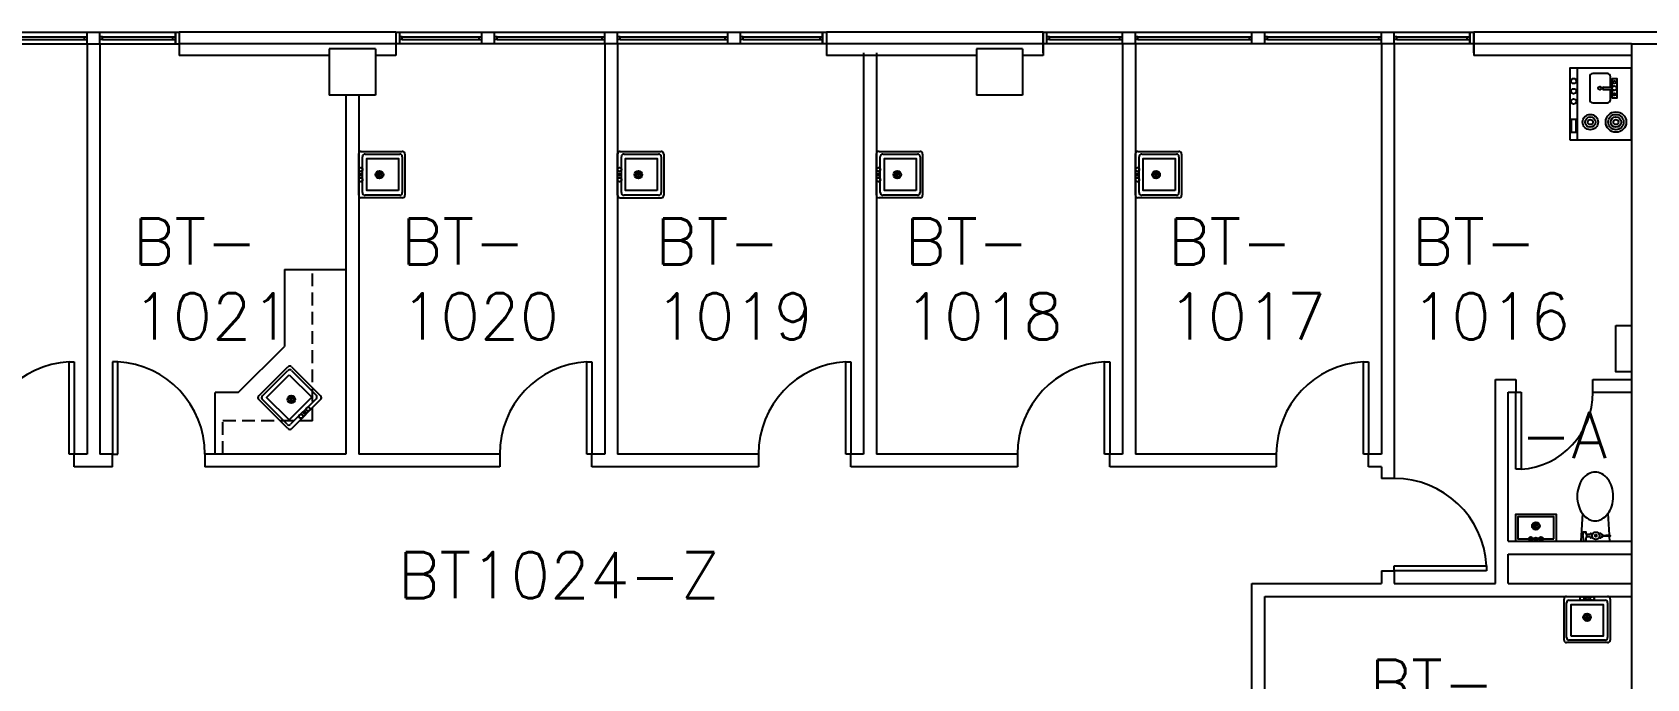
# Model space of a CAD drawing. Extents: x 2808 to 7225, y 18128 to 20366.
# Drawn here: x 6230 to 6860, y 19585 to 19837 of the extents above; entities that cross this region are included whole.
import ezdxf

# ---------------------------------------------------------------- set-up
doc = ezdxf.new("R2010")
doc.units = 0
doc.header["$MEASUREMENT"] = 0
doc.linetypes.add('HIDDEN', pattern=[0.375, 0.25, -0.125])
doc.layers.get('0').update_dxf_attribs({"linetype": 'CONTINUOUS'})
for name, color, linetype in [('ARDOOR', 7, 'CONTINUOUS'), ('ARROOMNO', 4, 'CONTINUOUS'), ('ARWALL', 7, 'CONTINUOUS'), ('COL', 14, 'CONTINUOUS'), ('EXWALL', 8, 'CONTINUOUS'), ('EXWINDOW', 8, 'CONTINUOUS'), ('MILL', 1, 'CONTINUOUS'), ('MPFIXTURE', 3, 'CONTINUOUS')]:
    doc.layers.add(name, color=color, linetype=linetype)
doc.styles.add('ROMANS', font='romans.shx', dxfattribs={"height": 18})

# ---------------------------------------------------------------- blocks, each defined once
blk = doc.blocks.new('PSYWC1P')
at = {"linetype": 'CONTINUOUS'}
for p, q in [((10.79, 4.96), (0, 5.58)), ((0.75, 4.61), (0, 4.61)), ((0.75, 3.6), (0, 3.6)), ((1.3, 4.67), (0.81, 4.67)), ((0.81, 3.54), (1.3, 3.54)), ((2.65, 1.27), (2.65, 1.13)), ((1.83, -5.48), (0, -5.58)), ((10.79, -4.96), (2.48, -5.44))]:
    blk.add_line(p, q, dxfattribs=at)
for p, q in [((1.31, 1.81), (1.31, 1.59)), ((1.69, 1.87), (1.37, 1.87)), ((1.37, 1.53), (1.69, 1.53)), ((1.69, 1.87), (1.69, 3.38)), ((1.69, 1.52), (1.69, 1.53)), ((1.69, 1.13), (1.69, 1.53)), ((2.65, 1.87), (2.65, 3.38)), ((2.98, 1.87), (2.65, 1.87)), ((2.65, 1.52), (2.65, 1.53)), ((2.65, 1.12), (2.65, 1.53)), ((2.65, 1.53), (2.98, 1.53)), ((3.54, 4.67), (3.04, 4.67)), ((3.04, 3.54), (3.54, 3.54)), ((3.04, 1.59), (3.04, 1.81)), ((3.6, 3.6), (3.6, 4.61)), ((1.3, -1.88), (1.3, -2.1)), ((1.6, -1.82), (1.36, -1.82)), ((1.36, -2.16), (1.6, -2.16)), ((1.6, -1.82), (1.6, -1.57)), ((2.73, -1.57), (2.73, -1.82)), ((2.97, -1.82), (2.73, -1.82)), ((2.73, -2.16), (2.97, -2.16)), ((3.03, -2.1), (3.03, -1.88))]:
    blk.add_line(p, q)
at = {"linetype": 'CONTINUOUS', "flags": 128}
blk.add_lwpolyline([(17.51, -7.01, 0.074368), (21.25, -6.45, 0.085026), (24.22, -4.96, 0.106278), (26.33, -2.56, 0.128465), (27, 0, 0.128465), (26.33, 2.57, 0.106278), (24.22, 4.96, 0.085026), (21.25, 6.45, 0.074368), (17.51, 7.02, 0.074368), (13.76, 6.45, 0.085026), (10.79, 4.96, 0.106278), (8.68, 2.57, 0.128465), (8.01, 0, 0.128465), (8.68, -2.56, 0.106278), (10.79, -4.96, 0.085026), (13.76, -6.45, 0.074368)], format="xyb", close=True, dxfattribs=at)
at = {"linetype": 'CONTINUOUS'}
for points in [[(3.04, 4.67, 0.025815), (2.97, 4.72, 0.069134), (2.63, 4.85, 0.055334), (2.17, 4.9, 0.055334), (1.72, 4.85, 0.069134), (1.37, 4.72, 0.025815), (1.3, 4.67, 0.164444)], [(1.3, 3.54, 0.025815), (1.37, 3.5, 0.069134), (1.72, 3.37, 0.055334), (2.17, 3.32, 0.055334)], [(2.17, 3.32, 0.055334), (2.63, 3.37, 0.069134), (2.97, 3.5, 0.024315), (3.04, 3.54, 0.190567)]]:
    blk.add_lwpolyline(points, format="xyb", dxfattribs=at)
blk.add_lwpolyline([(2.59, -0.24), (2.38, 0.12), (1.96, 0.12), (1.75, -0.24), (1.96, -0.61), (2.38, -0.61)], close=True, dxfattribs=at)
for points in [[(2.73, -2.16), (2.73, -2.65, -0.414214), (2.67, -2.71), (1.66, -2.71, -0.414214), (1.6, -2.65), (1.6, -2.16)], [(2.32, -2.71), (2.49, -5.49, -1.015015), (1.83, -5.48), (1.99, -2.71)]]:
    blk.add_lwpolyline(points, format="xyb")
blk.add_circle((2.17, -0.24), 1.45, dxfattribs=at)
for centre, start, end in [((0.81, 4.61), 90, 180), ((0.81, 3.6), 180, 270)]:
    blk.add_arc(centre, 0.0602, start, end, dxfattribs=at)
for centre, start, end in [((1.37, 1.81), 90, 180), ((1.37, 1.59), 180, 270), ((2.98, 1.81), 0, 90), ((2.98, 1.59), 270, 0), ((3.54, 4.61), 0, 90), ((3.54, 3.6), 270, 0), ((1.36, -1.88), 90, 180), ((1.36, -2.1), 180, 270), ((2.97, -1.88), 0, 90), ((2.97, -2.1), 270, 0)]:
    blk.add_arc(centre, 0.0602, start, end)
blk = doc.blocks.new('COL2')
for p, q in [((-0.5, -0.5), (-0.5, 0.5)), ((-0.5, 0.5), (0.5, 0.5)), ((0.5, -0.5), (0.5, 0.5)), ((-0.5, -0.5), (0.5, -0.5))]:
    blk.add_line(p, q)
blk = doc.blocks.new('A$C4F6D5F99')
at = {"layer": 'MPFIXTURE'}
for p, q in [((1, 18), (17, 18)), ((8.89, 9), (10.89, 9)), ((9.89, 10), (9.89, 8))]:
    blk.add_line(p, q, dxfattribs=at)
for points in [[(0, 1), (0, 17)], [(1, 2), (1, 16)], [(2, 17), (15.5, 17)], [(16.5, 16), (16.5, 2)], [(18, 17), (18, 0.75)], [(15.5, 1), (2, 1)], [(17, 0), (1, 0)]]:
    blk.add_lwpolyline(points, dxfattribs=at)
blk.add_lwpolyline([(2.5, 15.24), (14.89, 15.24), (14.89, 2.73), (2.5, 2.73)], close=True, dxfattribs=at)
for radius in [1.5, 1]:
    blk.add_circle((9.89, 9), radius, dxfattribs=at)
at = {"layer": 'MPFIXTURE', "linetype": 'CONTINUOUS'}
for centre, radius in [((17.21, 11), 0.75), ((17.21, 7), 0.75), ((17.21, 9), 0.5)]:
    blk.add_circle(centre, radius, dxfattribs=at)
at = {"layer": 'MPFIXTURE'}
for centre, start, end in [((0.87, 17.12), 81.8699, 188.1301), ((1.87, 16.12), 81.8699, 188.1301), ((15.63, 16.12), 351.8699, 98.1301), ((17.12, 17.12), 351.8699, 98.1301), ((0.87, 0.87), 171.8699, 278.1301), ((1.87, 1.87), 171.8699, 278.1301), ((15.63, 1.87), 261.8699, 8.1301), ((17.12, 0.87), 261.8699, 8.1301)]:
    blk.add_arc(centre, 0.884, start, end, dxfattribs=at)
blk = doc.blocks.new('A$C71AC319E')
at = {"layer": 'MPFIXTURE'}
for p, q in [((9.11, 9), (7.11, 9)), ((8.11, 8), (8.11, 10))]:
    blk.add_line(p, q, dxfattribs=at)
for points in [[(0, 1), (0, 17.25)], [(1, 18), (17, 18)], [(1.5, 2), (1.5, 16)], [(2.5, 17), (16, 17)], [(17, 16), (17, 2)], [(18, 17), (18, 1)], [(16, 1), (2.5, 1)], [(17, 0), (1, 0)]]:
    blk.add_lwpolyline(points, dxfattribs=at)
blk.add_lwpolyline([(15.5, 2.76), (3.11, 2.76), (3.11, 15.27), (15.5, 15.27)], close=True, dxfattribs=at)
at = {"layer": 'MPFIXTURE', "linetype": 'CONTINUOUS'}
for centre, radius in [((0.79, 11), 0.75), ((0.79, 7), 0.75), ((0.79, 9), 0.5)]:
    blk.add_circle(centre, radius, dxfattribs=at)
at = {"layer": 'MPFIXTURE'}
for radius in [1.5, 1]:
    blk.add_circle((8.11, 9), radius, dxfattribs=at)
for centre, start, end in [((0.87, 17.12), 81.8699, 188.1301), ((2.37, 16.12), 81.8699, 188.1301), ((16.12, 16.12), 351.8699, 98.1301), ((17.12, 17.12), 351.8699, 98.1301), ((0.87, 0.87), 171.8699, 278.1301), ((2.37, 1.87), 171.8699, 278.1301), ((16.12, 1.87), 261.8699, 8.1301), ((17.12, 0.87), 261.8699, 8.1301)]:
    blk.add_arc(centre, 0.884, start, end, dxfattribs=at)
blk = doc.blocks.new('A$C15742C5E')
at = {"layer": 'MPFIXTURE'}
for p, q in [((9.11, 9), (7.11, 9)), ((8.11, 8), (8.11, 10)), ((1, 0), (17, 0))]:
    blk.add_line(p, q, dxfattribs=at)
for points in [[(0, 1), (0, 17.25)], [(1, 18), (17, 18)], [(1.5, 2), (1.5, 16)], [(2.5, 17), (16, 17)], [(17, 16), (17, 2)], [(18, 17), (18, 1)], [(16, 1), (2.5, 1)]]:
    blk.add_lwpolyline(points, dxfattribs=at)
blk.add_lwpolyline([(15.5, 2.76), (3.11, 2.76), (3.11, 15.27), (15.5, 15.27)], close=True, dxfattribs=at)
at = {"layer": 'MPFIXTURE', "linetype": 'CONTINUOUS'}
for centre, radius in [((0.79, 11), 0.75), ((0.79, 7), 0.75), ((0.79, 9), 0.5)]:
    blk.add_circle(centre, radius, dxfattribs=at)
at = {"layer": 'MPFIXTURE'}
for radius in [1.5, 1]:
    blk.add_circle((8.11, 9), radius, dxfattribs=at)
for centre, start, end in [((0.88, 17.13), 81.8699, 188.1301), ((2.38, 16.13), 81.8699, 188.1301), ((16.13, 16.13), 351.8699, 98.1301), ((17.13, 17.13), 351.8699, 98.1301), ((0.88, 0.88), 171.8699, 278.1301), ((2.38, 1.88), 171.8699, 278.1301), ((16.13, 1.88), 261.8699, 8.1301), ((17.13, 0.88), 261.8699, 8.1301)]:
    blk.add_arc(centre, 0.884, start, end, dxfattribs=at)
blk = doc.blocks.new('A$C58111C93')
at = {"layer": 'MPFIXTURE'}
for p, q in [((9.11, 9), (7.11, 9)), ((8.11, 8), (8.11, 10))]:
    blk.add_line(p, q, dxfattribs=at)
for points in [[(0, 1), (0, 17.25)], [(1, 18), (17, 18)], [(1.5, 2), (1.5, 16)], [(2.5, 17), (16, 17)], [(17, 16), (17, 2)], [(18, 17), (18, 1)], [(16, 1), (2.5, 1)], [(17, 0), (1, 0)]]:
    blk.add_lwpolyline(points, dxfattribs=at)
blk.add_lwpolyline([(15.5, 2.76), (3.11, 2.76), (3.11, 15.27), (15.5, 15.27)], close=True, dxfattribs=at)
at = {"layer": 'MPFIXTURE', "linetype": 'CONTINUOUS'}
for centre, radius in [((0.79, 11), 0.75), ((0.79, 7), 0.75), ((0.79, 9), 0.5)]:
    blk.add_circle(centre, radius, dxfattribs=at)
at = {"layer": 'MPFIXTURE'}
for radius in [1.5, 1]:
    blk.add_circle((8.11, 9), radius, dxfattribs=at)
for centre, start, end in [((0.87, 17.12), 81.8699, 188.1301), ((2.37, 16.12), 81.8699, 188.1301), ((16.12, 16.12), 351.8699, 98.1301), ((17.12, 17.12), 351.8699, 98.1301), ((0.87, 0.87), 171.8699, 278.1301), ((2.37, 1.87), 171.8699, 278.1301), ((16.12, 1.87), 261.8699, 8.1301), ((17.12, 0.87), 261.8699, 8.1301)]:
    blk.add_arc(centre, 0.884, start, end, dxfattribs=at)
blk = doc.blocks.new('A$C6D6B003B')
at = {"layer": 'MPFIXTURE'}
for p, q in [((9.11, 9), (7.11, 9)), ((8.11, 8), (8.11, 10))]:
    blk.add_line(p, q, dxfattribs=at)
for points in [[(0, 1), (0, 17.25)], [(1, 18), (17, 18)], [(1.5, 2), (1.5, 16)], [(2.5, 17), (16, 17)], [(17, 16), (17, 2)], [(18, 17), (18, 1)], [(16, 1), (2.5, 1)], [(17, 0), (1, 0)]]:
    blk.add_lwpolyline(points, dxfattribs=at)
blk.add_lwpolyline([(15.5, 2.76), (3.11, 2.76), (3.11, 15.27), (15.5, 15.27)], close=True, dxfattribs=at)
at = {"layer": 'MPFIXTURE', "linetype": 'CONTINUOUS'}
for centre, radius in [((0.79, 11), 0.75), ((0.79, 7), 0.75), ((0.79, 9), 0.5)]:
    blk.add_circle(centre, radius, dxfattribs=at)
at = {"layer": 'MPFIXTURE'}
for radius in [1.5, 1]:
    blk.add_circle((8.11, 9), radius, dxfattribs=at)
for centre, start, end in [((0.87, 17.12), 81.8699, 188.1301), ((2.37, 16.12), 81.8699, 188.1301), ((16.12, 16.12), 351.8699, 98.1301), ((17.12, 17.12), 351.8699, 98.1301), ((0.87, 0.87), 171.8699, 278.1301), ((2.37, 1.87), 171.8699, 278.1301), ((16.12, 1.87), 261.8699, 8.1301), ((17.12, 0.87), 261.8699, 8.1301)]:
    blk.add_arc(centre, 0.884, start, end, dxfattribs=at)
blk = doc.blocks.new('A$C56720BC7')
at = {"layer": 'MPFIXTURE'}
blk.add_line((3, 0), (3, 28), dxfattribs=at)
at = {"layer": 'MPFIXTURE', "linetype": 'CONTINUOUS'}
for p, q in [((13.16, 20.65), (16.58, 20.65)), ((13.16, 19.75), (16.58, 19.75))]:
    blk.add_line(p, q, dxfattribs=at)
at = {"layer": 'MPFIXTURE'}
for points in [[(0, 0), (24, 0), (24, 28), (0, 28)], [(0.5, 3), (2.5, 3), (2.5, 8), (0.5, 8)]]:
    blk.add_lwpolyline(points, close=True, dxfattribs=at)
at = {"layer": 'MPFIXTURE', "linetype": 'CONTINUOUS'}
for points in [[(14.66, 25.9), (8.96, 25.9)], [(7.76, 24.7), (7.76, 15.7)], [(15.86, 20.65), (15.86, 24.7)], [(15.86, 15.7), (15.86, 19.75)], [(18.51, 20.3), (18.51, 23.9), (16.46, 23.9), (16.46, 20.65)], [(16.46, 19.75), (16.46, 16.5), (18.51, 16.5), (18.51, 20.3)], [(8.96, 14.5), (14.66, 14.5)]]:
    blk.add_lwpolyline(points, dxfattribs=at)
at = {"layer": 'MPFIXTURE'}
for centre, radius in [((1.5, 23), 1), ((1.5, 19), 1), ((1.5, 15), 1), ((8, 7), 3), ((8, 7), 2), ((8, 7), 1), ((18, 7), 4), ((18, 7), 3), ((18, 7), 2), ((18, 7), 1)]:
    blk.add_circle(centre, radius, dxfattribs=at)
at = {"layer": 'MPFIXTURE', "linetype": 'CONTINUOUS'}
for centre, radius in [((11.66, 20.2), 0.6), ((17.36, 20.2), 0.9), ((17.46, 22.55), 0.5), ((17.46, 17.8), 0.5)]:
    blk.add_circle(centre, radius, dxfattribs=at)
for centre, radius, start, end in [((9.03, 24.62), 1.28, 93.3665, 176.6335), ((14.58, 24.62), 1.28, 3.36646, 86.63354), ((13.16, 20.2), 0.45, 90, 270), ((9.03, 15.77), 1.28, 183.3665, 266.6335), ((14.58, 15.77), 1.28, 273.3665, 356.63354)]:
    blk.add_arc(centre, radius, start, end, dxfattribs=at)
blk = doc.blocks.new('A$C581231C2')
at = {"layer": 'MPFIXTURE'}
for p, q in [((8, 5), (8, 7)), ((9, 6), (7, 6))]:
    blk.add_line(p, q, dxfattribs=at)
for points in [[(16, 0), (16, 10.5), (0, 10.5), (0, 0)], [(15, 1), (15, 9.5), (1, 9.5), (1, 1)]]:
    blk.add_lwpolyline(points, close=True, dxfattribs=at)
for radius in [1.5, 1]:
    blk.add_circle((8, 6), radius, dxfattribs=at)
at = {"layer": 'MPFIXTURE', "linetype": 'CONTINUOUS'}
for centre, radius in [((6, 0.99), 0.75), ((8, 0.99), 0.5), ((10, 0.99), 0.75)]:
    blk.add_circle(centre, radius, dxfattribs=at)
blk = doc.blocks.new('A$C502D36D7')
at = {"layer": 'MPFIXTURE'}
for p, q in [((9.11, 9), (7.11, 9)), ((8.11, 8), (8.11, 10))]:
    blk.add_line(p, q, dxfattribs=at)
for points in [[(0, 1), (0, 17.25)], [(1, 18), (17, 18)], [(1.5, 2), (1.5, 16)], [(2.5, 17), (16, 17)], [(17, 16), (17, 2)], [(18, 17), (18, 1)], [(16, 1), (2.5, 1)], [(17, 0), (1, 0)]]:
    blk.add_lwpolyline(points, dxfattribs=at)
blk.add_lwpolyline([(15.5, 2.76), (3.11, 2.76), (3.11, 15.27), (15.5, 15.27)], close=True, dxfattribs=at)
at = {"layer": 'MPFIXTURE', "linetype": 'CONTINUOUS'}
for centre, radius in [((0.79, 11), 0.75), ((0.79, 7), 0.75), ((0.79, 9), 0.5)]:
    blk.add_circle(centre, radius, dxfattribs=at)
at = {"layer": 'MPFIXTURE'}
for radius in [1.5, 1]:
    blk.add_circle((8.11, 9), radius, dxfattribs=at)
for centre, start, end in [((0.87, 17.12), 81.8699, 188.1301), ((2.38, 16.12), 81.8699, 188.1301), ((16.12, 16.12), 351.8699, 98.1301), ((17.12, 17.12), 351.8699, 98.1301), ((0.87, 0.87), 171.8699, 278.1301), ((2.38, 1.87), 171.8699, 278.1301), ((16.12, 1.87), 261.8699, 8.1301), ((17.12, 0.87), 261.8699, 8.1301)]:
    blk.add_arc(centre, 0.884, start, end, dxfattribs=at)
blk = doc.blocks.new('A$C7C0D70C8')
at = {"layer": 'ARDOOR'}
for p, q in [((34, 0), (34, 36)), ((34, 36), (36, 36)), ((34, 0), (34, 36)), ((36, 36), (36, 0)), ((36, 0), (34, 0))]:
    blk.add_line(p, q, dxfattribs=at)
blk.add_arc((36, 0.06), 36, 93.18467, 180.08848, dxfattribs=at)
blk = doc.blocks.new('A$C11A34D1B')
at = {"layer": 'ARDOOR'}
for p, q in [((2, 36), (0, 36)), ((0, 36), (0, 0)), ((2, 0), (2, 36)), ((0, 0), (2, 0))]:
    blk.add_line(p, q, dxfattribs=at)
blk.add_arc((0, 0.06), 36, 359.91152, 86.81533, dxfattribs=at)
blk = doc.blocks.new('A$C2F0840F2')
at = {"layer": 'ARDOOR'}
for p, q in [((34, 0), (34, 36)), ((34, 36), (36, 36)), ((36, 36), (36, 0)), ((36, 0), (34, 0))]:
    blk.add_line(p, q, dxfattribs=at)
blk.add_arc((36, 0.06), 36, 93.18467, 180.08848, dxfattribs=at)
blk = doc.blocks.new('A$C4613203F')
at = {"layer": 'ARDOOR'}
for p, q in [((34, 0), (34, 36)), ((34, 36), (36, 36)), ((36, 36), (36, 0)), ((36, 0), (34, 0))]:
    blk.add_line(p, q, dxfattribs=at)
blk.add_arc((36, 0.06), 36, 93.18467, 180.08848, dxfattribs=at)
blk = doc.blocks.new('A$C46812115')
at = {"layer": 'ARDOOR'}
for p, q in [((34, 0), (34, 36)), ((34, 36), (36, 36)), ((36, 36), (36, 0)), ((36, 0), (34, 0))]:
    blk.add_line(p, q, dxfattribs=at)
blk.add_arc((36, 0.06), 36, 93.18467, 180.08848, dxfattribs=at)
blk = doc.blocks.new('A$C263A2159')
at = {"layer": 'ARDOOR'}
for p, q in [((34, 0), (34, 36)), ((34, 36), (36, 36)), ((36, 36), (36, 0)), ((36, 0), (34, 0))]:
    blk.add_line(p, q, dxfattribs=at)
blk.add_arc((36, 0.06), 36, 93.18467, 180.08848, dxfattribs=at)
blk = doc.blocks.new('A$C74C23EE9')
at = {"layer": 'ARDOOR'}
for p, q in [((0, 0), (0, 30)), ((0, 30), (2, 30)), ((2, 30), (2, 0)), ((2, 0), (0, 0))]:
    blk.add_line(p, q, dxfattribs=at)
blk.add_arc((0, 29.93), 30, 273.82241, 0.12746, dxfattribs=at)
blk = doc.blocks.new('A$C1B417E04')
at = {"layer": 'ARDOOR'}
for p, q in [((0, 2), (36, 2)), ((0, 0), (0, 2)), ((36, 2), (36, 0)), ((36, 0), (0, 0))]:
    blk.add_line(p, q, dxfattribs=at)
blk.add_arc((0.06, 0), 36, 3.18467, 90.08848, dxfattribs=at)

msp = doc.modelspace()

# ---------------------------------------------------------------- linework, layer by layer
at = {"layer": 'ARWALL'}
for p, q in [((6251.47, 19832.21), (6251.47, 19672.21)), ((6256.47, 19832.21), (6256.47, 19672.21)), ((6453.47, 19832.21), (6453.47, 19672.21)), ((6458.47, 19832.21), (6458.47, 19672.21)), ((6554.47, 19828.71), (6554.47, 19672.21)), ((6559.47, 19828.71), (6559.47, 19672.21)), ((6655.47, 19832.21), (6655.47, 19672.21)), ((6660.47, 19832.21), (6660.47, 19672.21)), ((6756.47, 19832.21), (6756.47, 19672.21)), ((6761.47, 19832.21), (6761.47, 19662.71)), ((6352.47, 19812.21), (6352.47, 19672.21)), ((6357.47, 19812.21), (6357.47, 19672.21)), ((6800.97, 19701.33), (6808.97, 19701.33)), ((6800.97, 19621.71), (6800.97, 19701.33)), ((6805.97, 19696.33), (6808.97, 19696.33)), ((6805.97, 19638.21), (6805.97, 19696.33)), ((6808.97, 19701.33), (6808.97, 19696.33)), ((6838.97, 19701.33), (6853.97, 19701.33)), ((6838.97, 19696.33), (6838.97, 19701.33)), ((6838.97, 19696.33), (6853.97, 19696.33)), ((6251.47, 19672.21), (6246.47, 19672.21)), ((6246.47, 19667.21), (6246.47, 19672.21)), ((6261.47, 19672.21), (6256.47, 19672.21)), ((6261.47, 19667.21), (6261.47, 19672.21)), ((6352.47, 19672.21), (6297.47, 19672.21)), ((6297.47, 19672.21), (6297.47, 19667.21)), ((6412.47, 19672.21), (6357.47, 19672.21)), ((6412.47, 19672.21), (6412.47, 19667.21)), ((6453.47, 19672.21), (6448.47, 19672.21)), ((6448.47, 19667.21), (6448.47, 19672.21)), ((6513.47, 19672.21), (6458.47, 19672.21)), ((6513.47, 19672.21), (6513.47, 19667.21)), ((6554.47, 19672.21), (6549.47, 19672.21)), ((6549.47, 19667.21), (6549.47, 19672.21)), ((6614.47, 19672.21), (6559.47, 19672.21)), ((6614.47, 19672.21), (6614.47, 19667.21)), ((6655.47, 19672.21), (6650.47, 19672.21)), ((6650.47, 19667.21), (6650.47, 19672.21)), ((6715.47, 19672.21), (6660.47, 19672.21)), ((6715.47, 19672.21), (6715.47, 19667.21)), ((6756.47, 19672.21), (6751.47, 19672.21)), ((6751.47, 19667.21), (6751.47, 19672.21)), ((6261.47, 19667.21), (6246.47, 19667.21)), ((6412.47, 19667.21), (6297.47, 19667.21)), ((6513.47, 19667.21), (6448.47, 19667.21)), ((6614.47, 19667.21), (6549.47, 19667.21)), ((6715.47, 19667.21), (6650.47, 19667.21)), ((6756.47, 19667.21), (6751.47, 19667.21)), ((6756.47, 19667.21), (6756.47, 19662.71)), ((6761.47, 19662.71), (6756.47, 19662.71)), ((6805.97, 19638.21), (6853.97, 19638.21)), ((6805.97, 19621.71), (6805.97, 19633.21)), ((6805.97, 19633.21), (6853.97, 19633.21)), ((6756.47, 19626.71), (6756.47, 19621.71)), ((6756.47, 19626.71), (6761.47, 19626.71)), ((6761.47, 19626.71), (6761.47, 19621.71)), ((6705.97, 19621.71), (6756.47, 19621.71)), ((6705.97, 19561.71), (6705.97, 19621.71)), ((6761.47, 19621.71), (6800.97, 19621.71)), ((6805.97, 19621.71), (6853.97, 19621.71)), ((6710.97, 19616.71), (6853.97, 19616.71)), ((6710.97, 19561.71), (6710.97, 19616.71))]:
    msp.add_line(p, q, dxfattribs=at)
at = {"layer": 'EXWALL', "linetype": 'CONTINUOUS'}
for p, q in [((6371.97, 19836.71), (6287.47, 19836.71)), ((6624.47, 19836.71), (6539.97, 19836.71)), ((6988.97, 19836.71), (6792.47, 19836.71)), ((6371.97, 19832.21), (6287.47, 19832.21)), ((6345.97, 19827.71), (6287.47, 19827.71)), ((6371.97, 19827.71), (6363.97, 19827.71)), ((6624.47, 19832.21), (6539.97, 19832.21)), ((6598.47, 19827.71), (6539.97, 19827.71)), ((6624.47, 19827.71), (6616.47, 19827.71)), ((6853.97, 19832.21), (6792.47, 19832.21)), ((6853.97, 19827.71), (6792.47, 19827.71)), ((6853.97, 19832.21), (6984.47, 19832.21))]:
    msp.add_line(p, q, dxfattribs=at)
at = {"layer": 'EXWALL'}
for p, q in [((6287.47, 19836.71), (6287.47, 19827.71)), ((6371.97, 19836.71), (6371.97, 19827.71)), ((6539.97, 19836.71), (6539.97, 19827.71)), ((6624.47, 19828.71), (6624.47, 19836.71)), ((6624.47, 19836.71), (6624.47, 19827.71)), ((6792.47, 19828.71), (6792.47, 19836.71)), ((6792.47, 19836.71), (6792.47, 19827.71)), ((6853.97, 19832.21), (6853.97, 19325.21)), ((6853.97, 19816.21), (6853.97, 19325.21))]:
    msp.add_line(p, q, dxfattribs=at)
at = {"layer": 'EXWINDOW'}
for p, q in [((6119.47, 19836.71), (6287.47, 19836.71)), ((6206.97, 19834.96), (6250.47, 19834.96)), ((6206.97, 19833.96), (6250.47, 19833.96)), ((6250.47, 19833.96), (6250.47, 19834.96)), ((6250.47, 19834.96), (6251.47, 19834.96)), ((6250.47, 19833.96), (6251.47, 19833.96)), ((6251.47, 19832.21), (6251.47, 19836.71)), ((6256.47, 19832.21), (6256.47, 19836.71)), ((6257.47, 19834.96), (6256.47, 19834.96)), ((6257.47, 19833.96), (6256.47, 19833.96)), ((6257.47, 19833.96), (6257.47, 19834.96)), ((6257.47, 19834.96), (6284.97, 19834.96)), ((6257.47, 19833.96), (6284.97, 19833.96)), ((6284.97, 19834.96), (6285.97, 19834.96)), ((6284.97, 19833.96), (6284.97, 19834.96)), ((6284.97, 19833.96), (6285.97, 19833.96)), ((6285.97, 19832.21), (6285.97, 19836.71)), ((6285.97, 19836.71), (6285.97, 19832.21)), ((6371.97, 19836.71), (6539.97, 19836.71)), ((6373.47, 19832.21), (6373.47, 19836.71)), ((6374.47, 19834.96), (6373.47, 19834.96)), ((6374.47, 19833.96), (6373.47, 19833.96)), ((6374.47, 19833.96), (6374.47, 19834.96)), ((6374.47, 19834.96), (6404.47, 19834.96)), ((6374.47, 19833.96), (6404.47, 19833.96)), ((6404.47, 19833.96), (6404.47, 19834.96)), ((6404.47, 19834.96), (6405.47, 19834.96)), ((6404.47, 19833.96), (6405.47, 19833.96)), ((6405.47, 19832.21), (6405.47, 19836.71)), ((6410.47, 19832.21), (6410.47, 19836.71)), ((6411.47, 19834.96), (6410.47, 19834.96)), ((6411.47, 19833.96), (6410.47, 19833.96)), ((6411.47, 19834.96), (6452.47, 19834.96)), ((6411.47, 19833.96), (6411.47, 19834.96)), ((6411.47, 19833.96), (6452.47, 19833.96)), ((6452.47, 19833.96), (6452.47, 19834.96)), ((6452.47, 19834.96), (6453.47, 19834.96)), ((6452.47, 19833.96), (6453.47, 19833.96)), ((6453.47, 19832.21), (6453.47, 19836.71)), ((6458.47, 19832.21), (6458.47, 19836.71)), ((6459.47, 19834.96), (6458.47, 19834.96)), ((6459.47, 19833.96), (6458.47, 19833.96)), ((6459.47, 19833.96), (6459.47, 19834.96)), ((6459.47, 19834.96), (6500.47, 19834.96)), ((6459.47, 19833.96), (6500.47, 19833.96)), ((6500.47, 19834.96), (6501.47, 19834.96)), ((6500.47, 19833.96), (6500.47, 19834.96)), ((6500.47, 19833.96), (6501.47, 19833.96)), ((6501.47, 19832.21), (6501.47, 19836.71)), ((6506.47, 19832.21), (6506.47, 19836.71)), ((6507.47, 19834.96), (6506.47, 19834.96)), ((6507.47, 19833.96), (6506.47, 19833.96)), ((6507.47, 19833.96), (6507.47, 19834.96)), ((6507.47, 19834.96), (6537.47, 19834.96)), ((6507.47, 19833.96), (6537.47, 19833.96)), ((6537.47, 19833.96), (6537.47, 19834.96)), ((6537.47, 19834.96), (6538.47, 19834.96)), ((6537.47, 19833.96), (6538.47, 19833.96)), ((6538.47, 19836.71), (6538.47, 19832.21)), ((6538.47, 19832.21), (6538.47, 19836.71)), ((6624.47, 19836.71), (6792.47, 19836.71)), ((6625.97, 19832.21), (6625.97, 19836.71)), ((6626.97, 19834.96), (6625.97, 19834.96)), ((6626.97, 19833.96), (6625.97, 19833.96)), ((6626.97, 19834.96), (6654.47, 19834.96)), ((6626.97, 19833.96), (6626.97, 19834.96)), ((6626.97, 19833.96), (6654.47, 19833.96)), ((6654.47, 19834.96), (6655.47, 19834.96)), ((6654.47, 19833.96), (6654.47, 19834.96)), ((6654.47, 19833.96), (6655.47, 19833.96)), ((6655.47, 19832.21), (6655.47, 19836.71)), ((6660.47, 19832.21), (6660.47, 19836.71)), ((6661.47, 19834.96), (6660.47, 19834.96)), ((6661.47, 19833.96), (6660.47, 19833.96)), ((6661.47, 19833.96), (6661.47, 19834.96)), ((6661.47, 19834.96), (6704.97, 19834.96)), ((6661.47, 19833.96), (6704.97, 19833.96)), ((6704.97, 19833.96), (6704.97, 19834.96)), ((6704.97, 19834.96), (6705.97, 19834.96)), ((6704.97, 19833.96), (6705.97, 19833.96)), ((6705.97, 19832.21), (6705.97, 19836.71)), ((6710.97, 19832.21), (6710.97, 19836.71)), ((6711.97, 19834.96), (6710.97, 19834.96)), ((6711.97, 19833.96), (6710.97, 19833.96)), ((6711.97, 19834.96), (6755.47, 19834.96)), ((6711.97, 19833.96), (6711.97, 19834.96)), ((6711.97, 19833.96), (6755.47, 19833.96)), ((6755.47, 19833.96), (6755.47, 19834.96)), ((6755.47, 19834.96), (6756.47, 19834.96)), ((6755.47, 19833.96), (6756.47, 19833.96)), ((6756.47, 19832.21), (6756.47, 19836.71)), ((6761.47, 19832.21), (6761.47, 19836.71)), ((6762.47, 19834.96), (6761.47, 19834.96)), ((6762.47, 19833.96), (6761.47, 19833.96)), ((6762.47, 19834.96), (6789.97, 19834.96)), ((6762.47, 19833.96), (6762.47, 19834.96)), ((6762.47, 19833.96), (6789.97, 19833.96)), ((6789.97, 19834.96), (6790.97, 19834.96)), ((6789.97, 19833.96), (6789.97, 19834.96)), ((6789.97, 19833.96), (6790.97, 19833.96)), ((6790.97, 19832.21), (6790.97, 19836.71)), ((6790.97, 19836.71), (6790.97, 19832.21)), ((6119.47, 19832.21), (6287.47, 19832.21)), ((6539.97, 19832.21), (6371.97, 19832.21)), ((6792.47, 19832.21), (6624.47, 19832.21))]:
    msp.add_line(p, q, dxfattribs=at)
at = {"layer": 'MILL'}
for p, q in [((6328.47, 19744.21), (6328.47, 19714.21)), ((6328.47, 19744.21), (6352.47, 19744.21)), ((6310.47, 19696.21), (6328.47, 19714.21)), ((6310.47, 19696.21), (6301.47, 19696.21)), ((6301.47, 19672.21), (6301.47, 19696.21))]:
    msp.add_line(p, q, dxfattribs=at)
at = {"layer": 'MILL', "linetype": 'HIDDEN', "ltscale": 20}
for p, q in [((6339.47, 19685.21), (6339.47, 19744.21)), ((6304.47, 19672.21), (6304.47, 19685.21)), ((6339.47, 19685.21), (6304.47, 19685.21))]:
    msp.add_line(p, q, dxfattribs=at)
at = {"layer": 'MILL'}
msp.add_lwpolyline([(6847.97, 19722.33), (6853.97, 19722.33), (6853.97, 19704.33), (6847.97, 19704.33), (6847.97, 19722.33)], dxfattribs=at)

# ---------------------------------------------------------------- block references
at = {"rotation": 270}
msp.add_blockref('A$C502D36D7', (6827.72, 19616.71), dxfattribs=at)
at = {"layer": 'ARDOOR'}
for name, p in [('A$C7C0D70C8', (6210.47, 19672.21)), ('A$C11A34D1B', (6261.47, 19672.21)), ('A$C2F0840F2', (6412.47, 19672.21)), ('A$C4613203F', (6513.47, 19672.21)), ('A$C46812115', (6614.47, 19672.21)), ('A$C263A2159', (6715.47, 19672.21)), ('A$C74C23EE9', (6808.97, 19666.33)), ('A$C1B417E04', (6761.47, 19626.71))]:
    msp.add_blockref(name, p, dxfattribs=at)
at = {"layer": 'COL', "xscale": 18, "yscale": 18, "zscale": 18, "rotation": 180}
for p in [(6354.97, 19821.21), (6607.47, 19821.21)]:
    msp.add_blockref('COL2', p, dxfattribs=at)
at = {"layer": 'MPFIXTURE'}
for name, p in [('A$C56720BC7', (6829.97, 19794.71)), ('A$C71AC319E', (6357.47, 19772.21)), ('A$C15742C5E', (6458.47, 19772.21)), ('A$C58111C93', (6559.47, 19772.21)), ('A$C6D6B003B', (6660.47, 19772.21)), ('A$C581231C2', (6808.72, 19638.21))]:
    msp.add_blockref(name, p, dxfattribs=at)
for name, p, rotation in [('A$C4F6D5F99', (6317.83, 19694.18), 315), ('PSYWC1P', (6839.88, 19638.21), 90)]:
    msp.add_blockref(name, p, dxfattribs=dict(at, rotation=rotation))

# ---------------------------------------------------------------- texts
at = {"layer": 'ARROOMNO', "style": 'ROMANS'}
for s, p in [('BT-', (6269.38, 19746.1)), ('BT-', (6373.91, 19746.1)), ('BT-', (6473.2, 19746.1)), ('BT-', (6570.41, 19746.1)), ('BT-', (6673.19, 19746.1)), ('BT-', (6768.31, 19746.1)), ('1021', (6269.38, 19716.96)), ('1020', (6373.91, 19716.96)), ('1019', (6473.2, 19716.96)), ('1018', (6570.41, 19716.96)), ('1017', (6673.19, 19716.96)), ('1016', (6768.31, 19716.96)), ('-A', (6810.63, 19670.67)), ('BT1024-Z', (6372.78, 19616)), ('BT-', (6751.9, 19573.97))]:
    msp.add_text(s, height=18, dxfattribs=at).set_placement(p)

doc.saveas('drawing.dxf')
